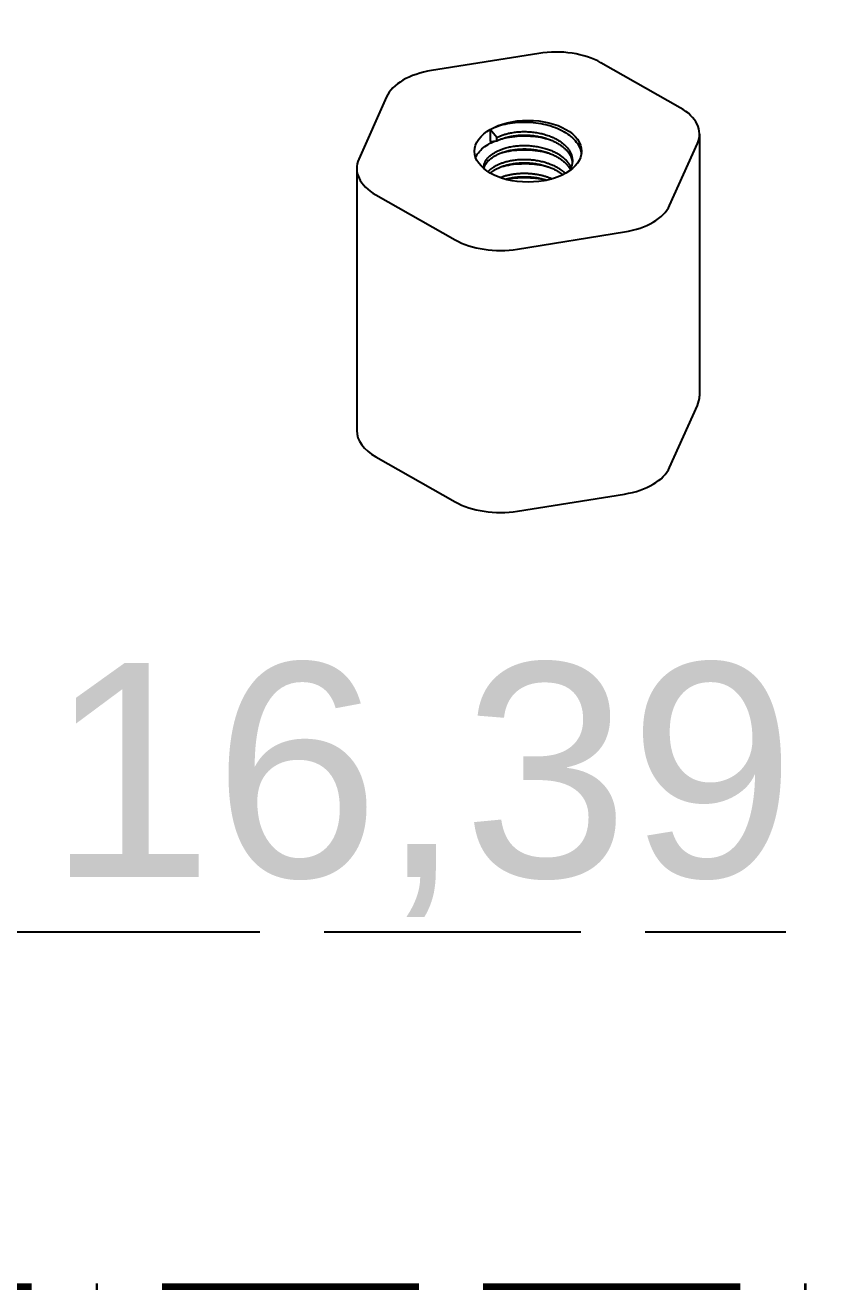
# Model space of a CAD drawing. Header units: millimetres. Extents: x 129 to 6329, y 33 to 3553.
# Drawn here: x 296.6 to 333.9, y 2346.7 to 2405.7 of the extents above; entities that cross this region are included whole.
import ezdxf

# ---------------------------------------------------------------- set-up
doc = ezdxf.new("R2010")
doc.units = ezdxf.units.MM
doc.linetypes.add('ACAD_ISO02W100', pattern=[15, 12, -3])
doc.linetypes.add('ACAD_ISO11W100', pattern=[33, 12, -3, 12, -3, 0, -3])
doc.layers.add('cota', color=82, linetype='ACAD_ISO02W100')
doc.layers.add('Perfiles', color=255, linetype='Continuous')
doc.layers.add('DivisionPartes', color=255, linetype='ACAD_ISO11W100', lineweight=120)
doc.styles.get("Standard").update_dxf_attribs({"font": 'arial.ttf'})
doc.dimstyles.new('ISO-25', dxfattribs={"dimtxt": 2.5, "dimasz": 2.5, "dimexe": 1.25, "dimexo": 0.625, "dimtad": 1, "dimtxsty": 'Standard', "dimcen": 2.5, "dimadec": 0, "dimazin": 0, "dimtfac": 1, "dimtmove": 0, "dimatfit": 3, "dimfxl": 1, "dimarcsym": 0})

# ---------------------------------------------------------------- blocks, each defined once
blk = doc.blocks.new('*D156')
at = {"layer": 'cota', "color": 0, "lineweight": -2, "transparency": 16777216}
for p, q in [((279.124, 2385.475), (279.124, 2362.037)), ((295.516, 2385.475), (295.516, 2362.037)), ((281.624, 2363.287), (293.016, 2363.287)), ((295.516, 2363.287), (332.09, 2363.287))]:
    blk.add_line(p, q, dxfattribs=at)
at = {"layer": 'cota', "color": 0, "transparency": 16777216}
for points in [[(281.624, 2363.704), (281.624, 2362.871), (279.124, 2363.287)], [(293.016, 2363.704), (293.016, 2362.871), (295.516, 2363.287)]]:
    blk.add_solid(points, dxfattribs=at)
at = {"layer": 'cota', "color": 0, "transparency": 16777216, "insert": (315.053, 2369.922), "char_height": 10, "attachment_point": 5}
blk.add_mtext('16,39', dxfattribs=at)

msp = doc.modelspace()

# ---------------------------------------------------------------- linework, layer by layer
at = {"layer": 'DivisionPartes'}
msp.add_lwpolyline([(162.496, 2539.112), (396.151, 2539.112), (396.151, 2346.706), (162.496, 2346.706)], close=True, dxfattribs=at)
at = {"layer": 'Perfiles', "extrusion": (0, 0.816497, 0.57735)}
for p, q in [((320.549, 2404.347), (315.541, 2403.546)), ((327.158, 2401.81), (323.453, 2403.913)), ((313.438, 2402.311), (312.136, 2399.407)), ((318.28, 2400.795), (318.28, 2400.228)), ((318.584, 2400.417), (318.28, 2400.795)), ((318.28, 2400.228), (318.584, 2400.255)), ((318.584, 2400.255), (318.584, 2400.417)), ((326.657, 2397.237), (327.959, 2400.141)), ((328.055, 2400.575), (328.055, 2388.328)), ((312.04, 2398.973), (312.04, 2386.726)), ((312.937, 2397.738), (316.642, 2395.635)), ((319.547, 2395.201), (324.554, 2396.002)), ((326.657, 2384.989), (327.959, 2387.894)), ((312.937, 2385.49), (316.642, 2383.387)), ((319.547, 2382.953), (324.554, 2383.754))]:
    msp.add_line(p, q, dxfattribs=at)
at = {"layer": 'Perfiles'}
for centre, major_axis, start_param, end_param in [((321.35, 2402.678), (-3, 0), 3.935487, 4.982684), ((316.342, 2401.877), (3, 0), 1.841091, 2.888289), ((325.055, 2400.575), (-3, 0), 2.888289, 3.935487), ((315.04, 2398.973), (-3, 0), -0.253304, 0.793894), ((323.753, 2397.671), (-3, 0), 1.841091, 2.888289), ((318.746, 2396.87), (-3, 0), 0.793894, 1.841091), ((325.055, 2388.328), (3, 0), -0.253304, 0), ((315.04, 2386.726), (3, 0), 3.141593, 3.935487), ((323.753, 2385.423), (-3, 0), 1.841091, 2.888289), ((318.746, 2384.622), (-3, 0), 0.793894, 1.841091)]:
    msp.add_ellipse(centre, major_axis=major_axis, ratio=0.57735, start_param=start_param, end_param=end_param, dxfattribs=at)
msp.add_ellipse((320.048, 2399.774), major_axis=(2.5, 0), ratio=0.57735, dxfattribs=at)
for points, knots in [([(318.28, 2400.795), (318.513, 2400.916), (318.789, 2401.009), (319.397, 2401.126), (319.722, 2401.149), (320.373, 2401.123), (320.692, 2401.074), (321.299, 2400.903), (321.581, 2400.781), (322.044, 2400.488), (322.226, 2400.319), (322.454, 2399.981), (322.518, 2399.82), (322.539, 2399.657)], [0, 0, 0, 0, 0.0987974, 0.0987974, 0.1976086, 0.1976086, 0.2942989, 0.2942989, 0.3948371, 0.3948371, 0.491578, 0.491578, 0.5716333, 0.5716333, 0.5716333, 0.5716333]), ([(317.6, 2399.48), (317.63, 2399.558), (317.673, 2399.633), (317.854, 2399.872), (318.04, 2400.02), (318.346, 2400.181), (318.42, 2400.216), (318.499, 2400.247)], [1.433235, 1.433235, 1.433235, 1.433235, 1.4778748, 1.4778748, 1.5782706, 1.5782706, 1.60824, 1.60824, 1.60824, 1.60824]), ([(318.805, 2400.351), (318.889, 2400.375), (318.977, 2400.396), (319.375, 2400.476), (319.705, 2400.501), (320.361, 2400.477), (320.68, 2400.428), (320.991, 2400.342), (321.003, 2400.338), (321.016, 2400.335)], [1.6454242, 1.6454242, 1.6454242, 1.6454242, 1.6747857, 1.6747857, 1.7751176, 1.7751176, 1.8715718, 1.8715718, 1.8755702, 1.8755702, 1.8755702, 1.8755702]), ([(318.805, 2399.703), (318.884, 2399.725), (318.965, 2399.745), (319.355, 2399.825), (319.685, 2399.852), (320.341, 2399.831), (320.66, 2399.784), (320.978, 2399.697), (320.997, 2399.692), (321.016, 2399.687)], [3.2183045, 3.2183045, 3.2183045, 3.2183045, 3.2455865, 3.2455865, 3.3454056, 3.3454056, 3.4413771, 3.4413771, 3.4474573, 3.4474573, 3.4474573, 3.4474573]), ([(318.805, 2399.055), (318.874, 2399.074), (318.944, 2399.092), (319.321, 2399.173), (319.649, 2399.202), (320.304, 2399.186), (320.623, 2399.142), (320.955, 2399.056), (320.985, 2399.047), (321.016, 2399.039)], [4.7847796, 4.7847796, 4.7847796, 4.7847796, 4.8084567, 4.8084567, 4.9077569, 4.9077569, 5.0032643, 5.0032643, 5.0130716, 5.0130716, 5.0130716, 5.0130716]), ([(319.016, 2398.459), (319.301, 2398.521), (319.607, 2398.55), (320.24, 2398.544), (320.56, 2398.505), (320.879, 2398.427), (320.894, 2398.423), (320.91, 2398.419)], [6.3694429, 6.3694429, 6.3694429, 6.3694429, 6.4623463, 6.4623463, 6.5574479, 6.5574479, 6.5623486, 6.5623486, 6.5623486, 6.5623486])]:
    msp.add_open_spline(points, degree=3, knots=knots, dxfattribs=at)
for points, weights, knots in [([(318.584, 2400.417), (319.19, 2400.726), (320.048, 2400.686), (320.905, 2400.645), (321.512, 2400.255), (322.118, 2399.864), (322.118, 2399.328), (322.118, 2399.085), (321.977, 2398.856)], [1, 0.923879532511, 1, 0.923879532511, 1, 0.923879532511, 1, 0.963926677426, 0.962043491735], [0, 0, 0, 0.00657895, 0.00657895, 0.01315789, 0.01315789, 0.01973684, 0.01973684, 0.02285459, 0.02285459, 0.02285459]), ([(318.584, 2400.255), (319.19, 2400.564), (320.048, 2400.524), (320.905, 2400.483), (321.512, 2400.093), (322.065, 2399.736), (322.114, 2399.247)], [1, 0.923879532511, 1, 0.923879532511, 1, 0.930071717787, 0.988623063053], [0, 0, 0, 0.00693827, 0.00693827, 0.01387654, 0.01387654, 0.0202504, 0.0202504, 0.0202504]), ([(317.979, 2398.964), (317.977, 2398.984), (317.977, 2399.004), (317.977, 2399.459), (318.584, 2399.769), (319.19, 2400.078), (320.048, 2400.038), (320.905, 2399.997), (321.512, 2399.607), (321.911, 2399.349), (322.053, 2399.004)], [0.993011126347, 0.996328474109, 1, 0.923879532511, 1, 0.923879532511, 1, 0.923879532511, 1, 0.948482599277, 0.966697891083], [0.04573531, 0.04573531, 0.04573531, 0.04605263, 0.04605263, 0.05263158, 0.05263158, 0.05921053, 0.05921053, 0.06578947, 0.06578947, 0.07024202, 0.07024202, 0.07024202]), ([(317.988, 2398.956), (318.064, 2399.341), (318.584, 2399.607), (319.19, 2399.916), (320.048, 2399.876), (320.905, 2399.835), (321.512, 2399.445), (321.861, 2399.22), (322.015, 2398.923)], [0.98232965112, 0.934082203836, 1, 0.923879532511, 1, 0.923879532511, 1, 0.954690482054, 0.963320528176], [0.04949785, 0.04949785, 0.04949785, 0.05550616, 0.05550616, 0.06244443, 0.06244443, 0.0693827, 0.0693827, 0.0735126, 0.0735126, 0.0735126]), ([(318.173, 2398.819), (318.327, 2398.99), (318.584, 2399.121), (319.19, 2399.43), (320.048, 2399.39), (320.905, 2399.349), (321.512, 2398.959), (321.669, 2398.857), (321.789, 2398.738)], [0.962451644158, 0.966353629937, 1, 0.923879532511, 1, 0.923879532511, 1, 0.979104757644, 0.969681098885], [0.10235517, 0.10235517, 0.10235517, 0.10526316, 0.10526316, 0.11184211, 0.11184211, 0.11842105, 0.11842105, 0.12022699, 0.12022699, 0.12022699]), ([(318.276, 2398.756), (318.406, 2398.868), (318.584, 2398.959), (319.19, 2399.268), (320.048, 2399.228), (320.905, 2399.187), (321.512, 2398.796), (321.599, 2398.74), (321.675, 2398.678)], [0.967421903167, 0.97638453736, 1, 0.923879532511, 1, 0.923879532511, 1, 0.988294409198, 0.980188923874], [0.10885981, 0.10885981, 0.10885981, 0.11101232, 0.11101232, 0.1179506, 0.1179506, 0.12488887, 0.12488887, 0.12595581, 0.12595581, 0.12595581]), ([(318.74, 2398.544), (319.311, 2398.776), (320.048, 2398.742), (320.664, 2398.712), (321.18, 2398.487)], [0.98257822761, 0.933912910148, 1, 0.944122355644, 0.970280758669], [0.1587619, 0.1587619, 0.1587619, 0.16447368, 0.16447368, 0.16930308, 0.16930308, 0.16930308]), ([(318.988, 2398.467), (319.478, 2398.606), (320.048, 2398.58), (320.507, 2398.558), (320.924, 2398.422)], [0.966993891634, 0.94807033248, 1, 0.95772204303, 0.962407161946], [0.168723444, 0.168723444, 0.168723444, 0.173456757, 0.173456757, 0.177310332, 0.177310332, 0.177310332])]:
    msp.add_rational_spline(points, weights, degree=2, knots=knots, dxfattribs=at)

# ---------------------------------------------------------------- dimensions: what is measured, and where the dimension line sits
at = {"layer": 'cota'}
dim = msp.add_linear_dim(base=(295.516, 2363.287), p1=(279.124, 2386.1), p2=(295.516, 2386.1), dimstyle='ISO-25', override={"dimtxt": 10}, dxfattribs=at)
dim.commit()
dim.dimension.update_dxf_attribs({"geometry": '*D156', "text_midpoint": (315.053, 2363.287), "dimtype": 160})

doc.saveas('drawing.dxf')
